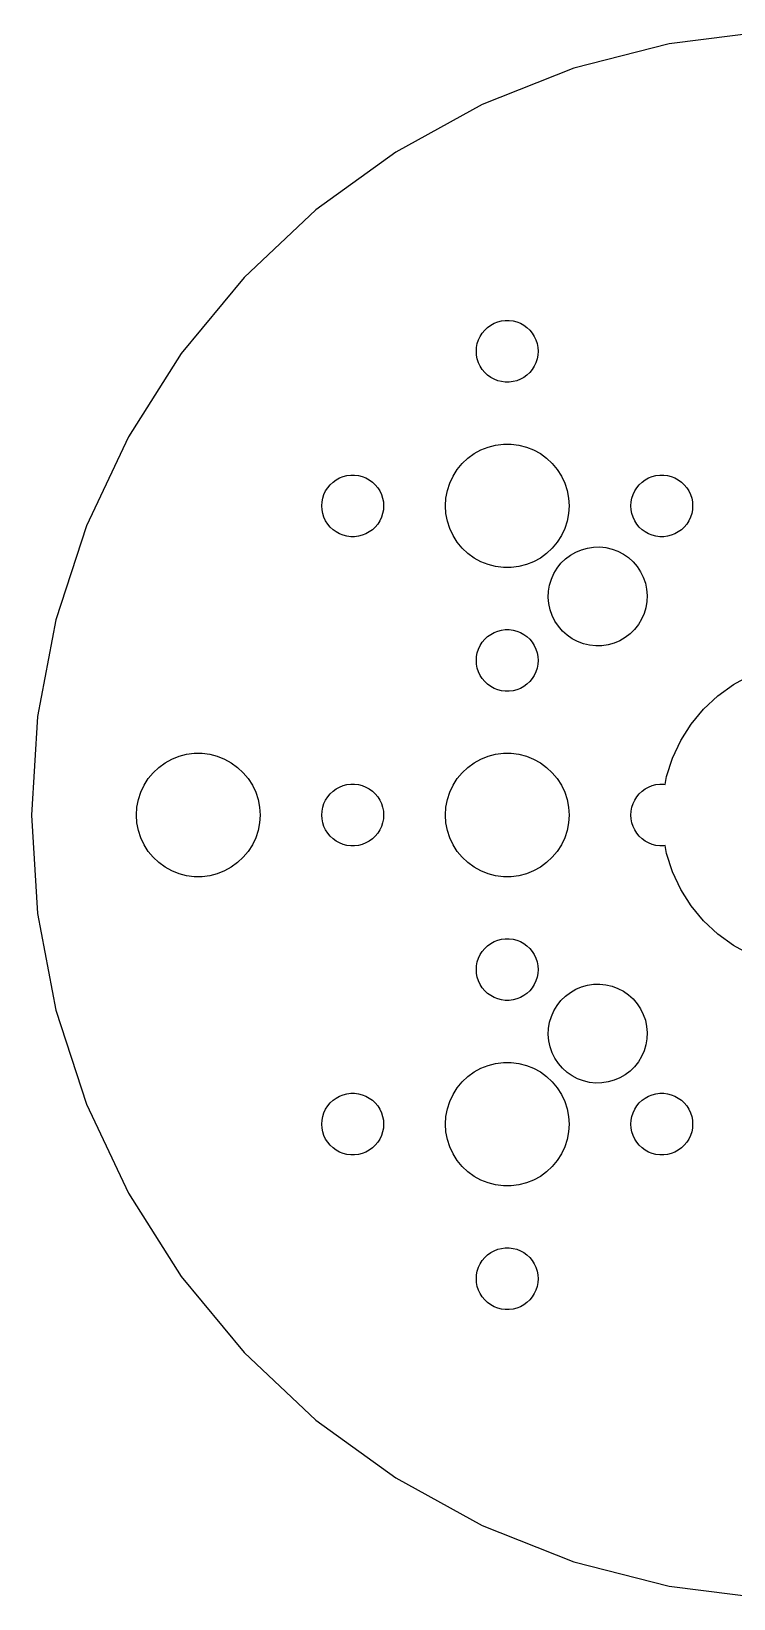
# Model space of a CAD drawing. Header units: metres. Extents: x -38 to 38, y -38 to 258.
# Drawn here: x -38.1 to -4, y 182 to 258 of the extents above; entities that cross this region are included whole.
import ezdxf

# ---------------------------------------------------------------- set-up
doc = ezdxf.new("R2010")
doc.units = ezdxf.units.M

msp = doc.modelspace()

# ---------------------------------------------------------------- linework, layer by layer
for p, q in [((-2.39232, 258.025), (-7.13922, 257.425)), ((-7.13922, 257.425), (-11.7735, 256.235)), ((-11.7735, 256.235), (-16.2222, 254.474)), ((-16.2222, 254.474), (-20.415, 252.169)), ((-20.415, 252.169), (-24.2858, 249.357)), ((-24.2858, 249.357), (-27.7737, 246.081)), ((-27.7737, 246.081), (-30.8235, 242.395)), ((-16.3145, 243.223), (-16.2135, 243.382)), ((-16.2135, 243.382), (-16.0934, 243.527)), ((-16.0934, 243.527), (-15.9561, 243.656)), ((-15.9561, 243.656), (-15.8037, 243.766)), ((-15.8037, 243.766), (-15.6387, 243.857)), ((-15.6387, 243.857), (-15.4635, 243.927)), ((-15.4635, 243.927), (-15.2811, 243.973)), ((-15.2811, 243.973), (-15.0942, 243.997)), ((-15.0942, 243.997), (-14.9058, 243.997)), ((-14.9058, 243.997), (-14.7189, 243.973)), ((-14.7189, 243.973), (-14.5365, 243.927)), ((-14.5365, 243.927), (-14.3613, 243.857)), ((-14.3613, 243.857), (-14.1963, 243.766)), ((-14.1963, 243.766), (-14.0439, 243.656)), ((-14.0439, 243.656), (-13.9065, 243.527)), ((-13.9065, 243.527), (-13.7865, 243.382)), ((-13.7865, 243.382), (-13.6855, 243.223)), ((-16.5, 242.5), (-16.4882, 242.688)), ((-16.4882, 242.688), (-16.4529, 242.873)), ((-16.4529, 242.873), (-16.3947, 243.052)), ((-16.3947, 243.052), (-16.3145, 243.223)), ((-13.6855, 243.223), (-13.6053, 243.052)), ((-13.6053, 243.052), (-13.5471, 242.873)), ((-13.5471, 242.873), (-13.5118, 242.688)), ((-13.5118, 242.688), (-13.5, 242.5)), ((-30.8235, 242.395), (-33.3873, 238.355)), ((-16.4882, 242.312), (-16.5, 242.5)), ((-16.4529, 242.127), (-16.4882, 242.312)), ((-16.3947, 241.948), (-16.4529, 242.127)), ((-16.3145, 241.777), (-16.3947, 241.948)), ((-13.6053, 241.948), (-13.6855, 241.777)), ((-13.5471, 242.127), (-13.6053, 241.948)), ((-13.5118, 242.312), (-13.5471, 242.127)), ((-13.5, 242.5), (-13.5118, 242.312)), ((-16.2135, 241.618), (-16.3145, 241.777)), ((-16.0934, 241.473), (-16.2135, 241.618)), ((-15.9561, 241.344), (-16.0934, 241.473)), ((-15.8037, 241.234), (-15.9561, 241.344)), ((-15.6387, 241.143), (-15.8037, 241.234)), ((-15.4635, 241.073), (-15.6387, 241.143)), ((-14.3613, 241.143), (-14.5365, 241.073)), ((-14.1963, 241.234), (-14.3613, 241.143)), ((-14.0439, 241.344), (-14.1963, 241.234)), ((-13.9065, 241.473), (-14.0439, 241.344)), ((-13.7865, 241.618), (-13.9065, 241.473)), ((-13.6855, 241.777), (-13.7865, 241.618)), ((-15.2811, 241.027), (-15.4635, 241.073)), ((-15.0942, 241.003), (-15.2811, 241.027)), ((-14.9058, 241.003), (-15.0942, 241.003)), ((-14.7189, 241.027), (-14.9058, 241.003)), ((-14.5365, 241.073), (-14.7189, 241.027)), ((-33.3873, 238.355), (-35.4245, 234.026)), ((-17.1869, 237.054), (-16.9123, 237.312)), ((-16.9123, 237.312), (-16.6075, 237.533)), ((-16.6075, 237.533), (-16.2773, 237.714)), ((-16.2773, 237.714), (-15.927, 237.853)), ((-15.927, 237.853), (-15.5621, 237.947)), ((-15.5621, 237.947), (-15.1884, 237.994)), ((-15.1884, 237.994), (-14.8116, 237.994)), ((-14.8116, 237.994), (-14.4379, 237.947)), ((-14.4379, 237.947), (-14.0729, 237.853)), ((-14.0729, 237.853), (-13.7227, 237.714)), ((-13.7227, 237.714), (-13.3925, 237.533)), ((-13.3925, 237.533), (-13.0877, 237.312)), ((-13.0877, 237.312), (-12.8131, 237.054)), ((-17.6289, 236.445), (-17.427, 236.763)), ((-17.427, 236.763), (-17.1869, 237.054)), ((-12.8131, 237.054), (-12.5729, 236.763)), ((-12.5729, 236.763), (-12.3711, 236.445)), ((-23.8145, 235.723), (-23.7135, 235.882)), ((-23.7135, 235.882), (-23.5934, 236.027)), ((-23.5934, 236.027), (-23.4561, 236.156)), ((-23.4561, 236.156), (-23.3037, 236.266)), ((-23.3037, 236.266), (-23.1387, 236.357)), ((-23.1387, 236.357), (-22.9635, 236.427)), ((-22.9635, 236.427), (-22.7811, 236.473)), ((-22.7811, 236.473), (-22.5942, 236.497)), ((-22.5942, 236.497), (-22.4058, 236.497)), ((-22.4058, 236.497), (-22.2189, 236.473)), ((-22.2189, 236.473), (-22.0365, 236.427)), ((-22.0365, 236.427), (-21.8613, 236.357)), ((-21.8613, 236.357), (-21.6963, 236.266)), ((-21.6963, 236.266), (-21.5439, 236.156)), ((-21.5439, 236.156), (-21.4065, 236.027)), ((-21.4065, 236.027), (-21.2865, 235.882)), ((-21.2865, 235.882), (-21.1855, 235.723)), ((-17.9057, 235.746), (-17.7893, 236.104)), ((-17.7893, 236.104), (-17.6289, 236.445)), ((-12.3711, 236.445), (-12.2107, 236.104)), ((-12.2107, 236.104), (-12.0942, 235.746)), ((-8.81445, 235.723), (-8.71352, 235.882)), ((-8.71352, 235.882), (-8.59344, 236.027)), ((-8.59344, 236.027), (-8.45613, 236.156)), ((-8.45613, 236.156), (-8.30373, 236.266)), ((-8.30373, 236.266), (-8.13866, 236.357)), ((-8.13866, 236.357), (-7.96352, 236.427)), ((-7.96352, 236.427), (-7.78107, 236.473)), ((-7.78107, 236.473), (-7.59418, 236.497)), ((-7.59418, 236.497), (-7.40581, 236.497)), ((-7.40581, 236.497), (-7.21892, 236.473)), ((-7.21892, 236.473), (-7.03647, 236.427)), ((-7.03647, 236.427), (-6.86133, 236.357)), ((-6.86133, 236.357), (-6.69626, 236.266)), ((-6.69626, 236.266), (-6.54385, 236.156)), ((-6.54385, 236.156), (-6.40654, 236.027)), ((-6.40654, 236.027), (-6.28647, 235.882)), ((-6.28647, 235.882), (-6.18553, 235.723)), ((-24, 235), (-23.9882, 235.188)), ((-23.9882, 234.812), (-24, 235)), ((-23.9882, 235.188), (-23.9529, 235.373)), ((-23.9529, 235.373), (-23.8947, 235.552)), ((-23.8947, 235.552), (-23.8145, 235.723)), ((-21.1855, 235.723), (-21.1053, 235.552)), ((-21.1053, 235.552), (-21.0471, 235.373)), ((-21.0471, 235.373), (-21.0118, 235.188)), ((-21.0118, 235.188), (-21, 235)), ((-21, 235), (-21.0118, 234.812)), ((-18, 235), (-17.9763, 235.376)), ((-17.9763, 234.624), (-18, 235)), ((-17.9763, 235.376), (-17.9057, 235.746)), ((-12.0942, 235.746), (-12.0237, 235.376)), ((-12.0237, 235.376), (-12, 235)), ((-12, 235), (-12.0237, 234.624)), ((-9, 235), (-8.98816, 235.188)), ((-8.98816, 234.812), (-9, 235)), ((-8.98816, 235.188), (-8.95287, 235.373)), ((-8.95287, 235.373), (-8.89465, 235.552)), ((-8.89465, 235.552), (-8.81445, 235.723)), ((-6.18553, 235.723), (-6.10533, 235.552)), ((-6.10533, 235.552), (-6.04712, 235.373)), ((-6.04712, 235.373), (-6.01183, 235.188)), ((-6.01183, 235.188), (-6, 235)), ((-6, 235), (-6.01183, 234.812)), ((-23.9529, 234.627), (-23.9882, 234.812)), ((-23.8947, 234.448), (-23.9529, 234.627)), ((-23.8145, 234.277), (-23.8947, 234.448)), ((-23.7135, 234.118), (-23.8145, 234.277)), ((-21.1855, 234.277), (-21.2865, 234.118)), ((-21.1053, 234.448), (-21.1855, 234.277)), ((-21.0471, 234.627), (-21.1053, 234.448)), ((-21.0118, 234.812), (-21.0471, 234.627)), ((-17.9057, 234.254), (-17.9763, 234.624)), ((-17.7893, 233.896), (-17.9057, 234.254)), ((-12.0942, 234.254), (-12.2107, 233.896)), ((-12.0237, 234.624), (-12.0942, 234.254)), ((-8.95287, 234.627), (-8.98816, 234.812)), ((-8.89465, 234.448), (-8.95287, 234.627)), ((-8.81445, 234.277), (-8.89465, 234.448)), ((-8.71352, 234.118), (-8.81445, 234.277)), ((-6.18553, 234.277), (-6.28647, 234.118)), ((-6.10533, 234.448), (-6.18553, 234.277)), ((-6.04712, 234.627), (-6.10533, 234.448)), ((-6.01183, 234.812), (-6.04712, 234.627)), ((-35.4245, 234.026), (-36.903, 229.475)), ((-23.5934, 233.973), (-23.7135, 234.118)), ((-23.4561, 233.844), (-23.5934, 233.973)), ((-23.3037, 233.734), (-23.4561, 233.844)), ((-23.1387, 233.643), (-23.3037, 233.734)), ((-22.9635, 233.573), (-23.1387, 233.643)), ((-22.7811, 233.527), (-22.9635, 233.573)), ((-22.5942, 233.503), (-22.7811, 233.527)), ((-22.4058, 233.503), (-22.5942, 233.503)), ((-22.2189, 233.527), (-22.4058, 233.503)), ((-22.0365, 233.573), (-22.2189, 233.527)), ((-21.8613, 233.643), (-22.0365, 233.573)), ((-21.6963, 233.734), (-21.8613, 233.643)), ((-21.5439, 233.844), (-21.6963, 233.734)), ((-21.4065, 233.973), (-21.5439, 233.844)), ((-21.2865, 234.118), (-21.4065, 233.973)), ((-17.6289, 233.555), (-17.7893, 233.896)), ((-17.427, 233.237), (-17.6289, 233.555)), ((-12.3711, 233.555), (-12.5729, 233.237)), ((-12.2107, 233.896), (-12.3711, 233.555)), ((-8.59344, 233.973), (-8.71352, 234.118)), ((-8.45613, 233.844), (-8.59344, 233.973)), ((-8.30373, 233.734), (-8.45613, 233.844)), ((-8.13866, 233.643), (-8.30373, 233.734)), ((-7.96352, 233.573), (-8.13866, 233.643)), ((-7.78107, 233.527), (-7.96352, 233.573)), ((-7.59418, 233.503), (-7.78107, 233.527)), ((-7.40581, 233.503), (-7.59418, 233.503)), ((-7.21892, 233.527), (-7.40581, 233.503)), ((-7.03647, 233.573), (-7.21892, 233.527)), ((-6.86133, 233.643), (-7.03647, 233.573)), ((-6.69626, 233.734), (-6.86133, 233.643)), ((-6.54385, 233.844), (-6.69626, 233.734)), ((-6.40654, 233.973), (-6.54385, 233.844)), ((-6.28647, 234.118), (-6.40654, 233.973)), ((-17.1869, 232.946), (-17.427, 233.237)), ((-16.9123, 232.688), (-17.1869, 232.946)), ((-12.8131, 232.946), (-13.0877, 232.688)), ((-12.5729, 233.237), (-12.8131, 232.946)), ((-11.9351, 232.606), (-11.6741, 232.757)), ((-11.6741, 232.757), (-11.3963, 232.873)), ((-11.3963, 232.873), (-11.106, 232.955)), ((-11.106, 232.955), (-10.8078, 232.999)), ((-10.8078, 232.999), (-10.5065, 233.005)), ((-10.5065, 233.005), (-10.2067, 232.973)), ((-10.2067, 232.973), (-9.91331, 232.905)), ((-9.91331, 232.905), (-9.63083, 232.799)), ((-9.63083, 232.799), (-9.36372, 232.66)), ((-16.6075, 232.467), (-16.9123, 232.688)), ((-16.2773, 232.286), (-16.6075, 232.467)), ((-15.927, 232.147), (-16.2773, 232.286)), ((-15.5621, 232.053), (-15.927, 232.147)), ((-15.1884, 232.006), (-15.5621, 232.053)), ((-14.8116, 232.006), (-15.1884, 232.006)), ((-14.4379, 232.053), (-14.8116, 232.006)), ((-14.0729, 232.147), (-14.4379, 232.053)), ((-13.7227, 232.286), (-14.0729, 232.147)), ((-13.3925, 232.467), (-13.7227, 232.286)), ((-13.0877, 232.688), (-13.3925, 232.467)), ((-12.7339, 231.719), (-12.5777, 231.977)), ((-12.5777, 231.977), (-12.3905, 232.213)), ((-12.3905, 232.213), (-12.1752, 232.424)), ((-12.1752, 232.424), (-11.9351, 232.606)), ((-9.36372, 232.66), (-9.11624, 232.488)), ((-9.11624, 232.488), (-8.89226, 232.286)), ((-8.89226, 232.286), (-8.69533, 232.058)), ((-8.69533, 232.058), (-8.52853, 231.807)), ((-12.9436, 231.155), (-12.8565, 231.444)), ((-12.8565, 231.444), (-12.7339, 231.719)), ((-8.52853, 231.807), (-8.39452, 231.537)), ((-8.39452, 231.537), (-8.29539, 231.252)), ((-8.29539, 231.252), (-8.23274, 230.958)), ((-13.0065, 230.557), (-12.9939, 230.858)), ((-12.9812, 230.256), (-13.0065, 230.557)), ((-12.9939, 230.858), (-12.9436, 231.155)), ((-8.23274, 230.958), (-8.20752, 230.657)), ((-8.20752, 230.657), (-8.22014, 230.356)), ((-12.9186, 229.962), (-12.9812, 230.256)), ((-12.8195, 229.677), (-12.9186, 229.962)), ((-12.6855, 229.407), (-12.8195, 229.677)), ((-8.35751, 229.77), (-8.4801, 229.495)), ((-8.2704, 230.059), (-8.35751, 229.77)), ((-8.22014, 230.356), (-8.2704, 230.059)), ((-36.903, 229.475), (-37.7996, 224.775)), ((-15.6387, 228.857), (-15.4635, 228.927)), ((-15.4635, 228.927), (-15.2811, 228.973)), ((-15.2811, 228.973), (-15.0942, 228.997)), ((-15.0942, 228.997), (-14.9058, 228.997)), ((-14.9058, 228.997), (-14.7189, 228.973)), ((-14.7189, 228.973), (-14.5365, 228.927)), ((-14.5365, 228.927), (-14.3613, 228.857)), ((-12.5187, 229.156), (-12.6855, 229.407)), ((-12.3217, 228.928), (-12.5187, 229.156)), ((-12.0977, 228.726), (-12.3217, 228.928)), ((-8.82344, 229.001), (-9.03879, 228.79)), ((-8.63623, 229.237), (-8.82344, 229.001)), ((-8.4801, 229.495), (-8.63623, 229.237)), ((-16.3947, 228.052), (-16.3145, 228.223)), ((-16.3145, 228.223), (-16.2135, 228.382)), ((-16.2135, 228.382), (-16.0934, 228.527)), ((-16.0934, 228.527), (-15.9561, 228.656)), ((-15.9561, 228.656), (-15.8037, 228.766)), ((-15.8037, 228.766), (-15.6387, 228.857)), ((-14.3613, 228.857), (-14.1963, 228.766)), ((-14.1963, 228.766), (-14.0439, 228.656)), ((-14.0439, 228.656), (-13.9065, 228.527)), ((-13.9065, 228.527), (-13.7865, 228.382)), ((-13.7865, 228.382), (-13.6855, 228.223)), ((-13.6855, 228.223), (-13.6053, 228.052)), ((-11.8503, 228.554), (-12.0977, 228.726)), ((-11.5832, 228.414), (-11.8503, 228.554)), ((-11.3007, 228.309), (-11.5832, 228.414)), ((-11.0072, 228.241), (-11.3007, 228.309)), ((-10.7075, 228.209), (-11.0072, 228.241)), ((-10.4062, 228.215), (-10.7075, 228.209)), ((-10.108, 228.259), (-10.4062, 228.215)), ((-9.81772, 228.34), (-10.108, 228.259)), ((-9.53987, 228.457), (-9.81772, 228.34)), ((-9.27885, 228.608), (-9.53987, 228.457)), ((-9.03879, 228.79), (-9.27885, 228.608)), ((-16.5, 227.5), (-16.4882, 227.688)), ((-16.4882, 227.312), (-16.5, 227.5)), ((-16.4882, 227.688), (-16.4529, 227.873)), ((-16.4529, 227.873), (-16.3947, 228.052)), ((-13.6053, 228.052), (-13.5471, 227.873)), ((-13.5471, 227.873), (-13.5118, 227.688)), ((-13.5118, 227.688), (-13.5, 227.5)), ((-13.5, 227.5), (-13.5118, 227.312)), ((-16.4529, 227.127), (-16.4882, 227.312)), ((-16.3947, 226.948), (-16.4529, 227.127)), ((-16.3145, 226.777), (-16.3947, 226.948)), ((-16.2135, 226.618), (-16.3145, 226.777)), ((-13.6855, 226.777), (-13.7865, 226.618)), ((-13.6053, 226.948), (-13.6855, 226.777)), ((-13.5471, 227.127), (-13.6053, 226.948)), ((-13.5118, 227.312), (-13.5471, 227.127)), ((-4.01869, 226.332), (-3.19334, 226.786)), ((-16.0934, 226.473), (-16.2135, 226.618)), ((-15.9561, 226.344), (-16.0934, 226.473)), ((-15.8037, 226.234), (-15.9561, 226.344)), ((-15.6387, 226.143), (-15.8037, 226.234)), ((-15.4635, 226.073), (-15.6387, 226.143)), ((-15.2811, 226.027), (-15.4635, 226.073)), ((-15.0942, 226.003), (-15.2811, 226.027)), ((-14.9058, 226.003), (-15.0942, 226.003)), ((-14.7189, 226.027), (-14.9058, 226.003)), ((-14.5365, 226.073), (-14.7189, 226.027)), ((-14.3613, 226.143), (-14.5365, 226.073)), ((-14.1963, 226.234), (-14.3613, 226.143)), ((-14.0439, 226.344), (-14.1963, 226.234)), ((-13.9065, 226.473), (-14.0439, 226.344)), ((-13.7865, 226.618), (-13.9065, 226.473)), ((-4.78067, 225.779), (-4.01869, 226.332)), ((-6.06763, 224.408), (-5.46725, 225.134)), ((-5.46725, 225.134), (-4.78067, 225.779)), ((-37.7996, 224.775), (-38.1, 220)), ((-6.5723, 223.613), (-6.06763, 224.408)), ((-6.97331, 222.761), (-6.5723, 223.613)), ((-31.2773, 222.714), (-30.927, 222.853)), ((-30.927, 222.853), (-30.5621, 222.947)), ((-30.5621, 222.947), (-30.1884, 222.994)), ((-30.1884, 222.994), (-29.8116, 222.994)), ((-29.8116, 222.994), (-29.4379, 222.947)), ((-29.4379, 222.947), (-29.0729, 222.853)), ((-29.0729, 222.853), (-28.7227, 222.714)), ((-16.2773, 222.714), (-15.927, 222.853)), ((-15.927, 222.853), (-15.5621, 222.947)), ((-15.5621, 222.947), (-15.1884, 222.994)), ((-15.1884, 222.994), (-14.8116, 222.994)), ((-14.8116, 222.994), (-14.4379, 222.947)), ((-14.4379, 222.947), (-14.0729, 222.853)), ((-14.0729, 222.853), (-13.7227, 222.714)), ((-32.1869, 222.054), (-31.9123, 222.312)), ((-31.9123, 222.312), (-31.6075, 222.533)), ((-31.6075, 222.533), (-31.2773, 222.714)), ((-28.7227, 222.714), (-28.3925, 222.533)), ((-28.3925, 222.533), (-28.0877, 222.312)), ((-28.0877, 222.312), (-27.8131, 222.054)), ((-17.1869, 222.054), (-16.9123, 222.312)), ((-16.9123, 222.312), (-16.6075, 222.533)), ((-16.6075, 222.533), (-16.2773, 222.714)), ((-13.7227, 222.714), (-13.3925, 222.533)), ((-13.3925, 222.533), (-13.0877, 222.312)), ((-13.0877, 222.312), (-12.8131, 222.054)), ((-7.26436, 221.865), (-6.97331, 222.761)), ((-32.7893, 221.104), (-32.6289, 221.445)), ((-32.6289, 221.445), (-32.427, 221.763)), ((-32.427, 221.763), (-32.1869, 222.054)), ((-27.8131, 222.054), (-27.5729, 221.763)), ((-27.5729, 221.763), (-27.3711, 221.445)), ((-27.3711, 221.445), (-27.2107, 221.104)), ((-23.3037, 221.266), (-23.1387, 221.357)), ((-23.1387, 221.357), (-22.9635, 221.427)), ((-22.9635, 221.427), (-22.7811, 221.473)), ((-22.7811, 221.473), (-22.5942, 221.497)), ((-22.5942, 221.497), (-22.4058, 221.497)), ((-22.4058, 221.497), (-22.2189, 221.473)), ((-22.2189, 221.473), (-22.0365, 221.427)), ((-22.0365, 221.427), (-21.8613, 221.357)), ((-21.8613, 221.357), (-21.6963, 221.266)), ((-17.7893, 221.104), (-17.6289, 221.445)), ((-17.6289, 221.445), (-17.427, 221.763)), ((-17.427, 221.763), (-17.1869, 222.054)), ((-12.8131, 222.054), (-12.5729, 221.763)), ((-12.5729, 221.763), (-12.3711, 221.445)), ((-12.3711, 221.445), (-12.2107, 221.104)), ((-8.30373, 221.266), (-8.13866, 221.357)), ((-8.13866, 221.357), (-7.96352, 221.427)), ((-7.96352, 221.427), (-7.78107, 221.473)), ((-7.78107, 221.473), (-7.59418, 221.497)), ((-7.59418, 221.497), (-7.40581, 221.497)), ((-7.40581, 221.497), (-7.33627, 221.488)), ((-7.33627, 221.488), (-7.26436, 221.865)), ((-32.9763, 220.376), (-32.9057, 220.746)), ((-32.9057, 220.746), (-32.7893, 221.104)), ((-27.2107, 221.104), (-27.0942, 220.746)), ((-27.0942, 220.746), (-27.0237, 220.376)), ((-23.9529, 220.373), (-23.8947, 220.552)), ((-23.8947, 220.552), (-23.8145, 220.723)), ((-23.8145, 220.723), (-23.7135, 220.882)), ((-23.7135, 220.882), (-23.5934, 221.027)), ((-23.5934, 221.027), (-23.4561, 221.156)), ((-23.4561, 221.156), (-23.3037, 221.266)), ((-21.6963, 221.266), (-21.5439, 221.156)), ((-21.5439, 221.156), (-21.4065, 221.027)), ((-21.4065, 221.027), (-21.2865, 220.882)), ((-21.2865, 220.882), (-21.1855, 220.723)), ((-21.1855, 220.723), (-21.1053, 220.552)), ((-21.1053, 220.552), (-21.0471, 220.373)), ((-17.9763, 220.376), (-17.9057, 220.746)), ((-17.9057, 220.746), (-17.7893, 221.104)), ((-12.2107, 221.104), (-12.0942, 220.746)), ((-12.0942, 220.746), (-12.0237, 220.376)), ((-8.95287, 220.373), (-8.89465, 220.552)), ((-8.89465, 220.552), (-8.81445, 220.723)), ((-8.81445, 220.723), (-8.71352, 220.882)), ((-8.71352, 220.882), (-8.59344, 221.027)), ((-8.59344, 221.027), (-8.45613, 221.156)), ((-8.45613, 221.156), (-8.30373, 221.266)), ((-38.1, 220), (-37.7996, 215.225)), ((-33, 220), (-32.9763, 220.376)), ((-32.9763, 219.624), (-33, 220)), ((-27.0237, 220.376), (-27, 220)), ((-27, 220), (-27.0237, 219.624)), ((-24, 220), (-23.9882, 220.188)), ((-23.9882, 219.812), (-24, 220)), ((-23.9882, 220.188), (-23.9529, 220.373)), ((-23.9529, 219.627), (-23.9882, 219.812)), ((-21.0471, 220.373), (-21.0118, 220.188)), ((-21.0118, 219.812), (-21.0471, 219.627)), ((-21.0118, 220.188), (-21, 220)), ((-21, 220), (-21.0118, 219.812)), ((-18, 220), (-17.9763, 220.376)), ((-17.9763, 219.624), (-18, 220)), ((-12.0237, 220.376), (-12, 220)), ((-12, 220), (-12.0237, 219.624)), ((-9, 220), (-8.98816, 220.188)), ((-8.98816, 219.812), (-9, 220)), ((-8.98816, 220.188), (-8.95287, 220.373)), ((-8.95287, 219.627), (-8.98816, 219.812)), ((-32.9057, 219.254), (-32.9763, 219.624)), ((-32.7893, 218.896), (-32.9057, 219.254)), ((-27.0942, 219.254), (-27.2107, 218.896)), ((-27.0237, 219.624), (-27.0942, 219.254)), ((-23.8947, 219.448), (-23.9529, 219.627)), ((-23.8145, 219.277), (-23.8947, 219.448)), ((-23.7135, 219.118), (-23.8145, 219.277)), ((-23.5934, 218.973), (-23.7135, 219.118)), ((-21.2865, 219.118), (-21.4065, 218.973)), ((-21.1855, 219.277), (-21.2865, 219.118)), ((-21.1053, 219.448), (-21.1855, 219.277)), ((-21.0471, 219.627), (-21.1053, 219.448)), ((-17.9057, 219.254), (-17.9763, 219.624)), ((-17.7893, 218.896), (-17.9057, 219.254)), ((-12.0942, 219.254), (-12.2107, 218.896)), ((-12.0237, 219.624), (-12.0942, 219.254)), ((-8.89465, 219.448), (-8.95287, 219.627)), ((-8.81445, 219.277), (-8.89465, 219.448)), ((-8.71352, 219.118), (-8.81445, 219.277)), ((-8.59344, 218.973), (-8.71352, 219.118)), ((-32.6289, 218.555), (-32.7893, 218.896)), ((-32.427, 218.237), (-32.6289, 218.555)), ((-27.3711, 218.555), (-27.5729, 218.237)), ((-27.2107, 218.896), (-27.3711, 218.555)), ((-23.4561, 218.844), (-23.5934, 218.973)), ((-23.3037, 218.734), (-23.4561, 218.844)), ((-23.1387, 218.643), (-23.3037, 218.734)), ((-22.9635, 218.573), (-23.1387, 218.643)), ((-22.7811, 218.527), (-22.9635, 218.573)), ((-22.5942, 218.503), (-22.7811, 218.527)), ((-22.4058, 218.503), (-22.5942, 218.503)), ((-22.2189, 218.527), (-22.4058, 218.503)), ((-22.0365, 218.573), (-22.2189, 218.527)), ((-21.8613, 218.643), (-22.0365, 218.573)), ((-21.6963, 218.734), (-21.8613, 218.643)), ((-21.5439, 218.844), (-21.6963, 218.734)), ((-21.4065, 218.973), (-21.5439, 218.844)), ((-17.6289, 218.555), (-17.7893, 218.896)), ((-17.427, 218.237), (-17.6289, 218.555)), ((-12.3711, 218.555), (-12.5729, 218.237)), ((-12.2107, 218.896), (-12.3711, 218.555)), ((-8.45613, 218.844), (-8.59344, 218.973)), ((-8.30373, 218.734), (-8.45613, 218.844)), ((-8.13866, 218.643), (-8.30373, 218.734)), ((-7.96352, 218.573), (-8.13866, 218.643)), ((-7.78107, 218.527), (-7.96352, 218.573)), ((-7.59418, 218.503), (-7.78107, 218.527)), ((-7.40581, 218.503), (-7.59418, 218.503)), ((-7.33627, 218.512), (-7.40581, 218.503)), ((-7.26436, 218.135), (-7.33627, 218.512)), ((-32.1869, 217.946), (-32.427, 218.237)), ((-31.9123, 217.688), (-32.1869, 217.946)), ((-31.6075, 217.467), (-31.9123, 217.688)), ((-28.0877, 217.688), (-28.3925, 217.467)), ((-27.8131, 217.946), (-28.0877, 217.688)), ((-27.5729, 218.237), (-27.8131, 217.946)), ((-17.1869, 217.946), (-17.427, 218.237)), ((-16.9123, 217.688), (-17.1869, 217.946)), ((-16.6075, 217.467), (-16.9123, 217.688)), ((-13.0877, 217.688), (-13.3925, 217.467)), ((-12.8131, 217.946), (-13.0877, 217.688)), ((-12.5729, 218.237), (-12.8131, 217.946)), ((-6.97331, 217.239), (-7.26436, 218.135)), ((-31.2773, 217.286), (-31.6075, 217.467)), ((-30.927, 217.147), (-31.2773, 217.286)), ((-30.5621, 217.053), (-30.927, 217.147)), ((-30.1884, 217.006), (-30.5621, 217.053)), ((-29.8116, 217.006), (-30.1884, 217.006)), ((-29.4379, 217.053), (-29.8116, 217.006)), ((-29.0729, 217.147), (-29.4379, 217.053)), ((-28.7227, 217.286), (-29.0729, 217.147)), ((-28.3925, 217.467), (-28.7227, 217.286)), ((-16.2773, 217.286), (-16.6075, 217.467)), ((-15.927, 217.147), (-16.2773, 217.286)), ((-15.5621, 217.053), (-15.927, 217.147)), ((-15.1884, 217.006), (-15.5621, 217.053)), ((-14.8116, 217.006), (-15.1884, 217.006)), ((-14.4379, 217.053), (-14.8116, 217.006)), ((-14.0729, 217.147), (-14.4379, 217.053)), ((-13.7227, 217.286), (-14.0729, 217.147)), ((-13.3925, 217.467), (-13.7227, 217.286)), ((-6.5723, 216.387), (-6.97331, 217.239)), ((-6.06763, 215.592), (-6.5723, 216.387)), ((-37.7996, 215.225), (-36.903, 210.525)), ((-5.46725, 214.866), (-6.06763, 215.592)), ((-4.78067, 214.221), (-5.46725, 214.866)), ((-15.9561, 213.656), (-15.8037, 213.766)), ((-15.8037, 213.766), (-15.6387, 213.857)), ((-15.6387, 213.857), (-15.4635, 213.927)), ((-15.4635, 213.927), (-15.2811, 213.973)), ((-15.2811, 213.973), (-15.0942, 213.997)), ((-15.0942, 213.997), (-14.9058, 213.997)), ((-14.9058, 213.997), (-14.7189, 213.973)), ((-14.7189, 213.973), (-14.5365, 213.927)), ((-14.5365, 213.927), (-14.3613, 213.857)), ((-14.3613, 213.857), (-14.1963, 213.766)), ((-14.1963, 213.766), (-14.0439, 213.656)), ((-4.01869, 213.668), (-4.78067, 214.221)), ((-16.4529, 212.873), (-16.3947, 213.052)), ((-16.3947, 213.052), (-16.3145, 213.223)), ((-16.3145, 213.223), (-16.2135, 213.382)), ((-16.2135, 213.382), (-16.0934, 213.527)), ((-16.0934, 213.527), (-15.9561, 213.656)), ((-14.0439, 213.656), (-13.9065, 213.527)), ((-13.9065, 213.527), (-13.7865, 213.382)), ((-13.7865, 213.382), (-13.6855, 213.223)), ((-13.6855, 213.223), (-13.6053, 213.052)), ((-13.6053, 213.052), (-13.5471, 212.873)), ((-3.19334, 213.214), (-4.01869, 213.668)), ((-16.5, 212.5), (-16.4882, 212.688)), ((-16.4882, 212.312), (-16.5, 212.5)), ((-16.4882, 212.688), (-16.4529, 212.873)), ((-16.4529, 212.127), (-16.4882, 212.312)), ((-13.5471, 212.873), (-13.5118, 212.688)), ((-13.5118, 212.312), (-13.5471, 212.127)), ((-13.5118, 212.688), (-13.5, 212.5)), ((-13.5, 212.5), (-13.5118, 212.312)), ((-16.3947, 211.948), (-16.4529, 212.127)), ((-16.3145, 211.777), (-16.3947, 211.948)), ((-16.2135, 211.618), (-16.3145, 211.777)), ((-16.0934, 211.473), (-16.2135, 211.618)), ((-15.9561, 211.344), (-16.0934, 211.473)), ((-13.9065, 211.473), (-14.0439, 211.344)), ((-13.7865, 211.618), (-13.9065, 211.473)), ((-13.6855, 211.777), (-13.7865, 211.618)), ((-13.6053, 211.948), (-13.6855, 211.777)), ((-13.5471, 212.127), (-13.6053, 211.948)), ((-11.9351, 211.392), (-11.6741, 211.543)), ((-11.6741, 211.543), (-11.3963, 211.66)), ((-11.3963, 211.66), (-11.106, 211.741)), ((-11.106, 211.741), (-10.8078, 211.785)), ((-10.8078, 211.785), (-10.5065, 211.791)), ((-10.5065, 211.791), (-10.2067, 211.759)), ((-10.2067, 211.759), (-9.91331, 211.691)), ((-9.91331, 211.691), (-9.63083, 211.586)), ((-9.63083, 211.586), (-9.36372, 211.446)), ((-9.36372, 211.446), (-9.11624, 211.274)), ((-15.8037, 211.234), (-15.9561, 211.344)), ((-15.6387, 211.143), (-15.8037, 211.234)), ((-15.4635, 211.073), (-15.6387, 211.143)), ((-15.2811, 211.027), (-15.4635, 211.073)), ((-15.0942, 211.003), (-15.2811, 211.027)), ((-14.9058, 211.003), (-15.0942, 211.003)), ((-14.7189, 211.027), (-14.9058, 211.003)), ((-14.5365, 211.073), (-14.7189, 211.027)), ((-14.3613, 211.143), (-14.5365, 211.073)), ((-14.1963, 211.234), (-14.3613, 211.143)), ((-14.0439, 211.344), (-14.1963, 211.234)), ((-12.7339, 210.505), (-12.5777, 210.763)), ((-12.5777, 210.763), (-12.3905, 210.999)), ((-12.3905, 210.999), (-12.1752, 211.21)), ((-12.1752, 211.21), (-11.9351, 211.392)), ((-9.11624, 211.274), (-8.89226, 211.072)), ((-8.89226, 211.072), (-8.69533, 210.844)), ((-8.69533, 210.844), (-8.52853, 210.593)), ((-36.903, 210.525), (-35.4245, 205.974)), ((-12.9939, 209.644), (-12.9436, 209.941)), ((-12.9436, 209.941), (-12.8565, 210.23)), ((-12.8565, 210.23), (-12.7339, 210.505)), ((-8.52853, 210.593), (-8.39452, 210.323)), ((-8.39452, 210.323), (-8.29539, 210.038)), ((-8.29539, 210.038), (-8.23274, 209.744)), ((-13.0065, 209.343), (-12.9939, 209.644)), ((-12.9812, 209.042), (-13.0065, 209.343)), ((-8.22014, 209.142), (-8.2704, 208.845)), ((-8.23274, 209.744), (-8.20752, 209.443)), ((-8.20752, 209.443), (-8.22014, 209.142)), ((-12.9186, 208.748), (-12.9812, 209.042)), ((-12.8195, 208.463), (-12.9186, 208.748)), ((-12.6855, 208.193), (-12.8195, 208.463)), ((-8.35751, 208.556), (-8.4801, 208.281)), ((-8.2704, 208.845), (-8.35751, 208.556)), ((-16.6075, 207.533), (-16.2773, 207.714)), ((-16.2773, 207.714), (-15.927, 207.853)), ((-15.927, 207.853), (-15.5621, 207.947)), ((-15.5621, 207.947), (-15.1884, 207.994)), ((-15.1884, 207.994), (-14.8116, 207.994)), ((-14.8116, 207.994), (-14.4379, 207.947)), ((-14.4379, 207.947), (-14.0729, 207.853)), ((-14.0729, 207.853), (-13.7227, 207.714)), ((-13.7227, 207.714), (-13.3925, 207.533)), ((-12.5187, 207.942), (-12.6855, 208.193)), ((-12.3217, 207.714), (-12.5187, 207.942)), ((-12.0977, 207.512), (-12.3217, 207.714)), ((-8.82344, 207.787), (-9.03879, 207.576)), ((-8.63623, 208.023), (-8.82344, 207.787)), ((-8.4801, 208.281), (-8.63623, 208.023)), ((-17.427, 206.763), (-17.1869, 207.054)), ((-17.1869, 207.054), (-16.9123, 207.312)), ((-16.9123, 207.312), (-16.6075, 207.533)), ((-13.3925, 207.533), (-13.0877, 207.312)), ((-13.0877, 207.312), (-12.8131, 207.054)), ((-12.8131, 207.054), (-12.5729, 206.763)), ((-11.8503, 207.34), (-12.0977, 207.512)), ((-11.5832, 207.201), (-11.8503, 207.34)), ((-11.3007, 207.095), (-11.5832, 207.201)), ((-11.0072, 207.027), (-11.3007, 207.095)), ((-10.7075, 206.995), (-11.0072, 207.027)), ((-10.4062, 207.001), (-10.7075, 206.995)), ((-10.108, 207.045), (-10.4062, 207.001)), ((-9.81772, 207.127), (-10.108, 207.045)), ((-9.53987, 207.243), (-9.81772, 207.127)), ((-9.27885, 207.394), (-9.53987, 207.243)), ((-9.03879, 207.576), (-9.27885, 207.394)), ((-23.5934, 206.027), (-23.4561, 206.156)), ((-23.4561, 206.156), (-23.3037, 206.266)), ((-23.3037, 206.266), (-23.1387, 206.357)), ((-23.1387, 206.357), (-22.9635, 206.427)), ((-22.9635, 206.427), (-22.7811, 206.473)), ((-22.7811, 206.473), (-22.5942, 206.497)), ((-22.5942, 206.497), (-22.4058, 206.497)), ((-22.4058, 206.497), (-22.2189, 206.473)), ((-22.2189, 206.473), (-22.0365, 206.427)), ((-22.0365, 206.427), (-21.8613, 206.357)), ((-21.8613, 206.357), (-21.6963, 206.266)), ((-21.6963, 206.266), (-21.5439, 206.156)), ((-21.5439, 206.156), (-21.4065, 206.027)), ((-17.9057, 205.746), (-17.7893, 206.104)), ((-17.7893, 206.104), (-17.6289, 206.445)), ((-17.6289, 206.445), (-17.427, 206.763)), ((-12.5729, 206.763), (-12.3711, 206.445)), ((-12.3711, 206.445), (-12.2107, 206.104)), ((-12.2107, 206.104), (-12.0942, 205.746)), ((-8.59344, 206.027), (-8.45613, 206.156)), ((-8.45613, 206.156), (-8.30373, 206.266)), ((-8.30373, 206.266), (-8.13866, 206.357)), ((-8.13866, 206.357), (-7.96352, 206.427)), ((-7.96352, 206.427), (-7.78107, 206.473)), ((-7.78107, 206.473), (-7.59418, 206.497)), ((-7.59418, 206.497), (-7.40581, 206.497)), ((-7.40581, 206.497), (-7.21892, 206.473)), ((-7.21892, 206.473), (-7.03647, 206.427)), ((-7.03647, 206.427), (-6.86133, 206.357)), ((-6.86133, 206.357), (-6.69626, 206.266)), ((-6.69626, 206.266), (-6.54385, 206.156)), ((-6.54385, 206.156), (-6.40654, 206.027)), ((-35.4245, 205.974), (-33.3873, 201.645)), ((-23.9882, 205.188), (-23.9529, 205.373)), ((-23.9529, 205.373), (-23.8947, 205.552)), ((-23.8947, 205.552), (-23.8145, 205.723)), ((-23.8145, 205.723), (-23.7135, 205.882)), ((-23.7135, 205.882), (-23.5934, 206.027)), ((-21.4065, 206.027), (-21.2865, 205.882)), ((-21.2865, 205.882), (-21.1855, 205.723)), ((-21.1855, 205.723), (-21.1053, 205.552)), ((-21.1053, 205.552), (-21.0471, 205.373)), ((-21.0471, 205.373), (-21.0118, 205.188)), ((-18, 205), (-17.9763, 205.376)), ((-17.9763, 205.376), (-17.9057, 205.746)), ((-12.0942, 205.746), (-12.0237, 205.376)), ((-12.0237, 205.376), (-12, 205)), ((-8.98816, 205.188), (-8.95287, 205.373)), ((-8.95287, 205.373), (-8.89465, 205.552)), ((-8.89465, 205.552), (-8.81445, 205.723)), ((-8.81445, 205.723), (-8.71352, 205.882)), ((-8.71352, 205.882), (-8.59344, 206.027)), ((-6.40654, 206.027), (-6.28647, 205.882)), ((-6.28647, 205.882), (-6.18553, 205.723)), ((-6.18553, 205.723), (-6.10533, 205.552)), ((-6.10533, 205.552), (-6.04712, 205.373)), ((-6.04712, 205.373), (-6.01183, 205.188)), ((-24, 205), (-23.9882, 205.188)), ((-23.9882, 204.812), (-24, 205)), ((-23.9529, 204.627), (-23.9882, 204.812)), ((-23.8947, 204.448), (-23.9529, 204.627)), ((-21.0471, 204.627), (-21.1053, 204.448)), ((-21.0118, 204.812), (-21.0471, 204.627)), ((-21.0118, 205.188), (-21, 205)), ((-21, 205), (-21.0118, 204.812)), ((-17.9763, 204.624), (-18, 205)), ((-17.9057, 204.254), (-17.9763, 204.624)), ((-12.0237, 204.624), (-12.0942, 204.254)), ((-12, 205), (-12.0237, 204.624)), ((-9, 205), (-8.98816, 205.188)), ((-8.98816, 204.812), (-9, 205)), ((-8.95287, 204.627), (-8.98816, 204.812)), ((-8.89465, 204.448), (-8.95287, 204.627)), ((-6.04712, 204.627), (-6.10533, 204.448)), ((-6.01183, 204.812), (-6.04712, 204.627)), ((-6.01183, 205.188), (-6, 205)), ((-6, 205), (-6.01183, 204.812)), ((-23.8145, 204.277), (-23.8947, 204.448)), ((-23.7135, 204.118), (-23.8145, 204.277)), ((-23.5934, 203.973), (-23.7135, 204.118)), ((-23.4561, 203.844), (-23.5934, 203.973)), ((-23.3037, 203.734), (-23.4561, 203.844)), ((-21.5439, 203.844), (-21.6963, 203.734)), ((-21.4065, 203.973), (-21.5439, 203.844)), ((-21.2865, 204.118), (-21.4065, 203.973)), ((-21.1855, 204.277), (-21.2865, 204.118)), ((-21.1053, 204.448), (-21.1855, 204.277)), ((-17.7893, 203.896), (-17.9057, 204.254)), ((-17.6289, 203.555), (-17.7893, 203.896)), ((-12.2107, 203.896), (-12.3711, 203.555)), ((-12.0942, 204.254), (-12.2107, 203.896)), ((-8.81445, 204.277), (-8.89465, 204.448)), ((-8.71352, 204.118), (-8.81445, 204.277)), ((-8.59344, 203.973), (-8.71352, 204.118)), ((-8.45613, 203.844), (-8.59344, 203.973)), ((-8.30373, 203.734), (-8.45613, 203.844)), ((-6.54385, 203.844), (-6.69626, 203.734)), ((-6.40654, 203.973), (-6.54385, 203.844)), ((-6.28647, 204.118), (-6.40654, 203.973)), ((-6.18553, 204.277), (-6.28647, 204.118)), ((-6.10533, 204.448), (-6.18553, 204.277)), ((-23.1387, 203.643), (-23.3037, 203.734)), ((-22.9635, 203.573), (-23.1387, 203.643)), ((-22.7811, 203.527), (-22.9635, 203.573)), ((-22.5942, 203.503), (-22.7811, 203.527)), ((-22.4058, 203.503), (-22.5942, 203.503)), ((-22.2189, 203.527), (-22.4058, 203.503)), ((-22.0365, 203.573), (-22.2189, 203.527)), ((-21.8613, 203.643), (-22.0365, 203.573)), ((-21.6963, 203.734), (-21.8613, 203.643)), ((-17.427, 203.237), (-17.6289, 203.555)), ((-17.1869, 202.946), (-17.427, 203.237)), ((-12.5729, 203.237), (-12.8131, 202.946)), ((-12.3711, 203.555), (-12.5729, 203.237)), ((-8.13866, 203.643), (-8.30373, 203.734)), ((-7.96352, 203.573), (-8.13866, 203.643)), ((-7.78107, 203.527), (-7.96352, 203.573)), ((-7.59418, 203.503), (-7.78107, 203.527)), ((-7.40581, 203.503), (-7.59418, 203.503)), ((-7.21892, 203.527), (-7.40581, 203.503)), ((-7.03647, 203.573), (-7.21892, 203.527)), ((-6.86133, 203.643), (-7.03647, 203.573)), ((-6.69626, 203.734), (-6.86133, 203.643)), ((-16.9123, 202.688), (-17.1869, 202.946)), ((-16.6075, 202.467), (-16.9123, 202.688)), ((-16.2773, 202.286), (-16.6075, 202.467)), ((-13.3925, 202.467), (-13.7227, 202.286)), ((-13.0877, 202.688), (-13.3925, 202.467)), ((-12.8131, 202.946), (-13.0877, 202.688)), ((-33.3873, 201.645), (-30.8235, 197.605)), ((-15.927, 202.147), (-16.2773, 202.286)), ((-15.5621, 202.053), (-15.927, 202.147)), ((-15.1884, 202.006), (-15.5621, 202.053)), ((-14.8116, 202.006), (-15.1884, 202.006)), ((-14.4379, 202.053), (-14.8116, 202.006)), ((-14.0729, 202.147), (-14.4379, 202.053)), ((-13.7227, 202.286), (-14.0729, 202.147)), ((-16.2135, 198.382), (-16.0934, 198.527)), ((-16.0934, 198.527), (-15.9561, 198.656)), ((-15.9561, 198.656), (-15.8037, 198.766)), ((-15.8037, 198.766), (-15.6387, 198.857)), ((-15.6387, 198.857), (-15.4635, 198.927)), ((-15.4635, 198.927), (-15.2811, 198.973)), ((-15.2811, 198.973), (-15.0942, 198.997)), ((-15.0942, 198.997), (-14.9058, 198.997)), ((-14.9058, 198.997), (-14.7189, 198.973)), ((-14.7189, 198.973), (-14.5365, 198.927)), ((-14.5365, 198.927), (-14.3613, 198.857)), ((-14.3613, 198.857), (-14.1963, 198.766)), ((-14.1963, 198.766), (-14.0439, 198.656)), ((-14.0439, 198.656), (-13.9065, 198.527)), ((-13.9065, 198.527), (-13.7865, 198.382)), ((-16.4882, 197.688), (-16.4529, 197.873)), ((-16.4529, 197.873), (-16.3947, 198.052)), ((-16.3947, 198.052), (-16.3145, 198.223)), ((-16.3145, 198.223), (-16.2135, 198.382)), ((-13.7865, 198.382), (-13.6855, 198.223)), ((-13.6855, 198.223), (-13.6053, 198.052)), ((-13.6053, 198.052), (-13.5471, 197.873)), ((-13.5471, 197.873), (-13.5118, 197.688)), ((-30.8235, 197.605), (-27.7737, 193.919)), ((-16.5, 197.5), (-16.4882, 197.688)), ((-16.4882, 197.312), (-16.5, 197.5)), ((-16.4529, 197.127), (-16.4882, 197.312)), ((-16.3947, 196.948), (-16.4529, 197.127)), ((-13.5471, 197.127), (-13.6053, 196.948)), ((-13.5118, 197.312), (-13.5471, 197.127)), ((-13.5118, 197.688), (-13.5, 197.5)), ((-13.5, 197.5), (-13.5118, 197.312)), ((-16.3145, 196.777), (-16.3947, 196.948)), ((-16.2135, 196.618), (-16.3145, 196.777)), ((-16.0934, 196.473), (-16.2135, 196.618)), ((-15.9561, 196.344), (-16.0934, 196.473)), ((-15.8037, 196.234), (-15.9561, 196.344)), ((-15.6387, 196.143), (-15.8037, 196.234)), ((-14.1963, 196.234), (-14.3613, 196.143)), ((-14.0439, 196.344), (-14.1963, 196.234)), ((-13.9065, 196.473), (-14.0439, 196.344)), ((-13.7865, 196.618), (-13.9065, 196.473)), ((-13.6855, 196.777), (-13.7865, 196.618)), ((-13.6053, 196.948), (-13.6855, 196.777)), ((-15.4635, 196.073), (-15.6387, 196.143)), ((-15.2811, 196.027), (-15.4635, 196.073)), ((-15.0942, 196.003), (-15.2811, 196.027)), ((-14.9058, 196.003), (-15.0942, 196.003)), ((-14.7189, 196.027), (-14.9058, 196.003)), ((-14.5365, 196.073), (-14.7189, 196.027)), ((-14.3613, 196.143), (-14.5365, 196.073)), ((-27.7737, 193.919), (-24.2858, 190.643)), ((-24.2858, 190.643), (-20.415, 187.831)), ((-20.415, 187.831), (-16.2222, 185.526)), ((-16.2222, 185.526), (-11.7735, 183.765)), ((-11.7735, 183.765), (-7.13922, 182.575)), ((-7.13922, 182.575), (-2.39232, 181.975))]:
    msp.add_line(p, q)

doc.saveas('drawing.dxf')
